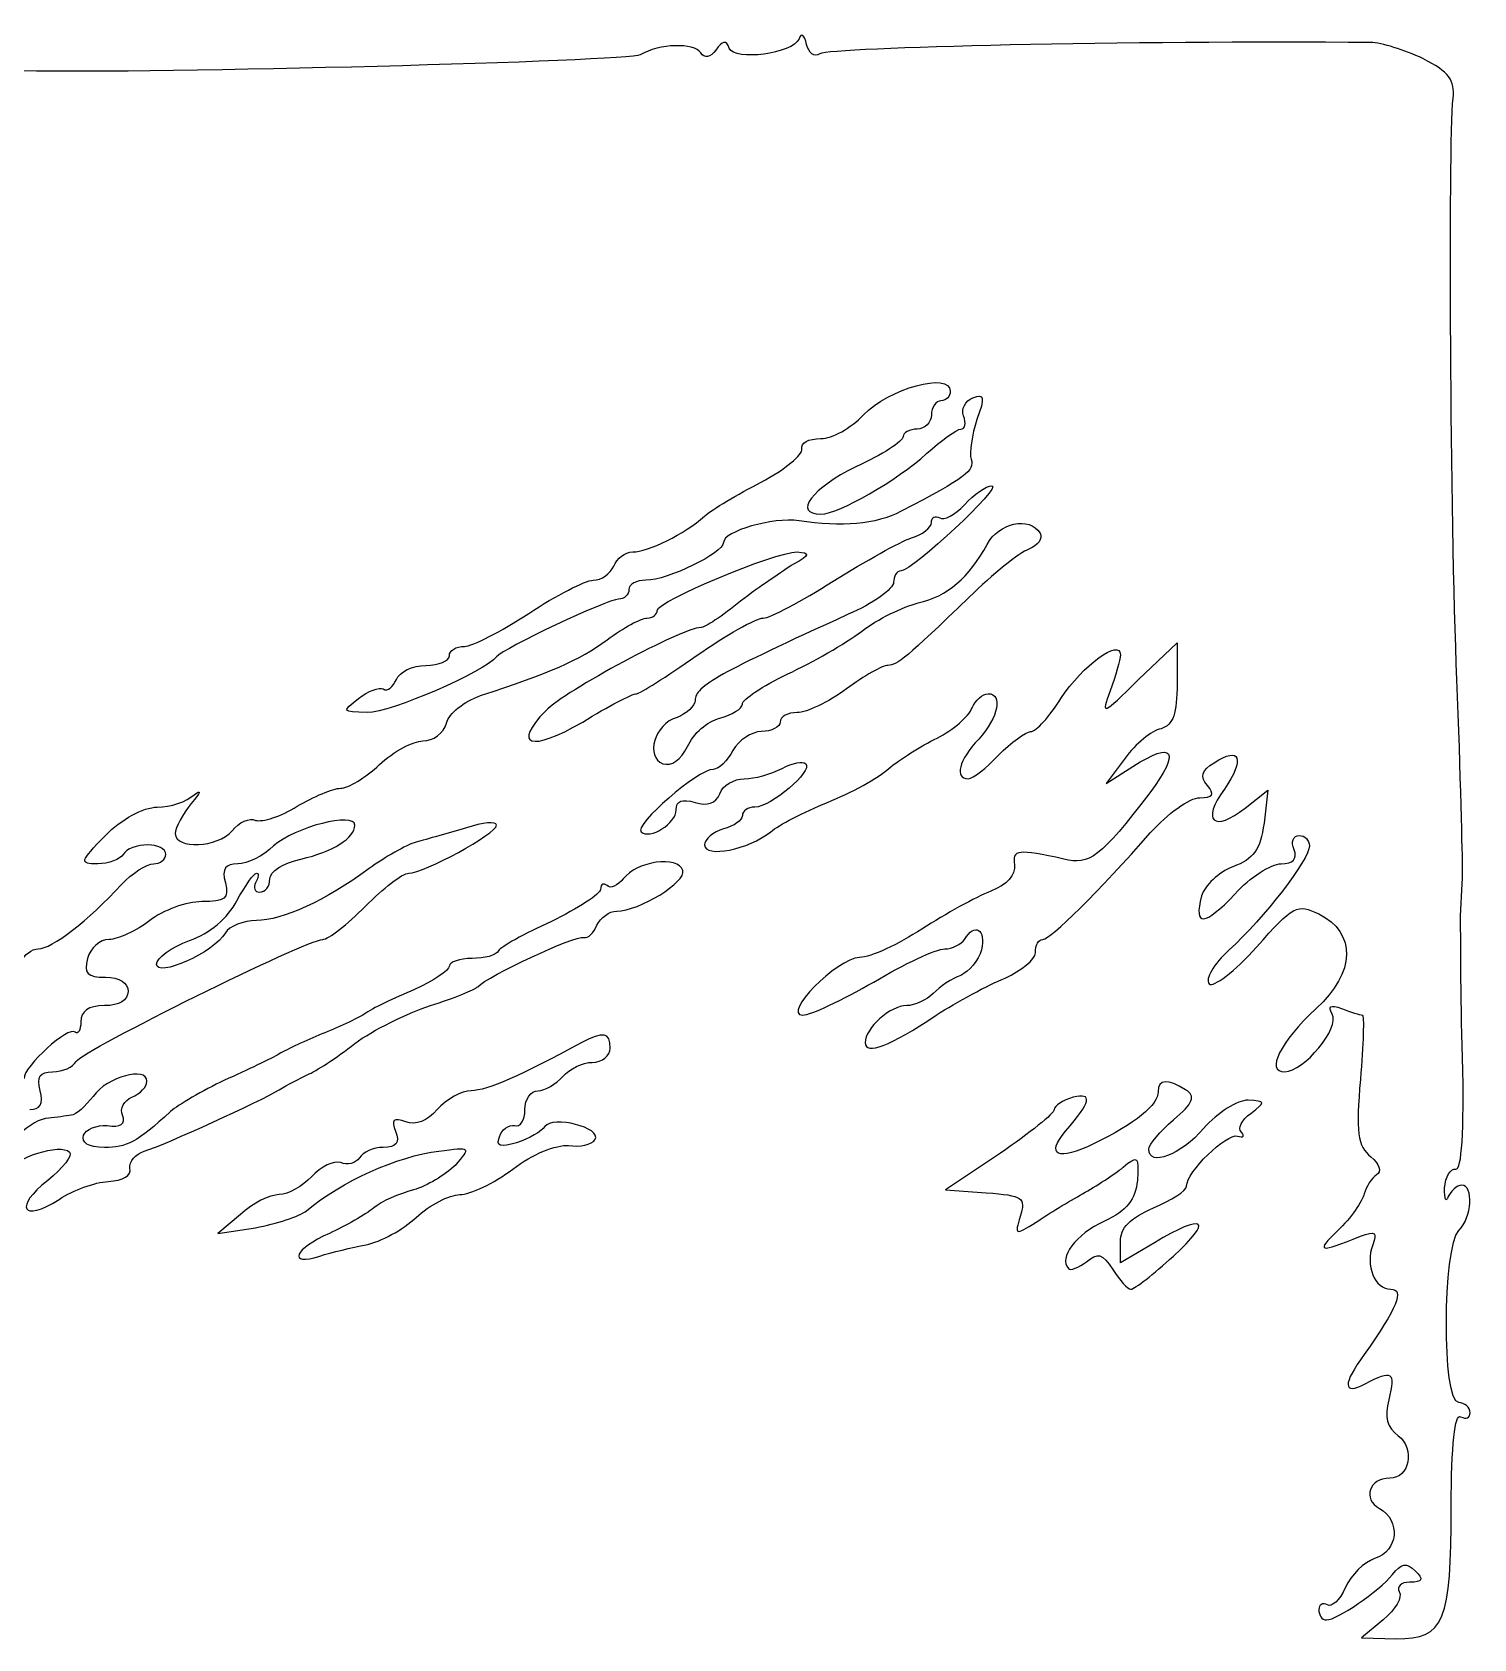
# Model space of a CAD drawing. Extents: x 0 to 69.4, y 0 to 30.3.
# Drawn here: x 55.19 to 57.838, y 3.454 to 6.405 of the extents above; entities that cross this region are included whole.
import ezdxf

# ---------------------------------------------------------------- set-up
doc = ezdxf.new("R2010")
doc.units = 0
doc.header["$MEASUREMENT"] = 0
doc.layers.get('0').update_dxf_attribs({"linetype": 'CONTINUOUS'})

msp = doc.modelspace()

# ---------------------------------------------------------------- linework, layer by layer
at = {"color": 0, "linetype": 'CONTINUOUS'}
for p, q in [((56.5982, 6.39333), (56.5982, 6.39333)), ((56.876, 5.74588), (56.876, 5.74588)), ((57.2214, 5.21642), (57.2925, 5.28413)), ((57.2925, 5.28413), (57.2925, 5.20947)), ((57.1971, 5.07232), (57.1624, 5.02544)), ((57.1624, 5.02544), (57.211, 5.05669)), ((57.4175, 4.98031), (57.4592, 5.01329)), ((57.4592, 5.01329), (57.4522, 4.95258)), ((56.1989, 4.54981), (56.1989, 4.54981)), ((57.2578, 4.45958), (57.2578, 4.45958)), ((56.9679, 4.34674), (56.8672, 4.27903)), ((56.8672, 4.27903), (56.9419, 4.27382)), ((55.5722, 4.23389), (55.5306, 4.19917)), ((55.5306, 4.19917), (55.6, 4.20958)), ((57.1883, 4.14535), (57.1883, 4.18354)), ((57.2508, 4.18181), (57.1883, 4.14535)), ((57.671, 3.48921), (57.6311, 3.45622)), ((57.6311, 3.45622), (57.6953, 3.45449))]:
    msp.add_line(p, q, dxfattribs=at)
for points in [[(56.6121, 6.38297), (56.6086, 6.40028), (56.6017, 6.40549), (56.5982, 6.39333)], [(56.4176, 6.36735), (56.4056, 6.38644), (56.3413, 6.38471), (56.3065, 6.36388)], [(56.4697, 6.37603), (56.4646, 6.3916), (56.4576, 6.38992), (56.4454, 6.37256)], [(56.5982, 6.39333), (56.5861, 6.36561), (56.4801, 6.35172), (56.4697, 6.37603)], [(56.6364, 6.36561), (56.626, 6.35867), (56.6156, 6.36735), (56.6121, 6.38297)], [(57.6483, 6.38644), (57.2092, 6.38992), (56.659, 6.37776), (56.6364, 6.36561)], [(57.7439, 6.35693), (57.7108, 6.37256), (57.6675, 6.38644), (57.6483, 6.38644)], [(56.3065, 6.36388), (56.2875, 6.35172), (55.4143, 6.32915), (55.1731, 6.33436)], [(56.4454, 6.37256), (56.435, 6.35867), (56.4246, 6.35693), (56.4176, 6.36735)], [(57.7994, 6.28401), (57.8029, 6.317), (57.7925, 6.33263), (57.7439, 6.35693)], [(57.8064, 5.21642), (57.7942, 5.51497), (57.7907, 6.19374), (57.7994, 6.28401)], [(56.7163, 5.70247), (56.7631, 5.75108), (56.876, 5.78233), (56.876, 5.74588)], [(56.8586, 5.72851), (56.8499, 5.72851), (56.8413, 5.71636), (56.8413, 5.70247)], [(56.876, 5.74588), (56.876, 5.73719), (56.869, 5.72851), (56.8586, 5.72851)], [(56.9003, 5.70074), (56.895, 5.71289), (56.9037, 5.72851), (56.9176, 5.73372)], [(56.9176, 5.73372), (56.9385, 5.7424), (56.9401, 5.73546), (56.9246, 5.69379)], [(56.6382, 5.65907), (56.659, 5.65907), (56.6936, 5.67817), (56.7163, 5.70247)], [(56.8413, 5.70247), (56.8413, 5.68858), (56.829, 5.67643), (56.8151, 5.67643)], [(56.895, 5.67643), (56.9037, 5.67643), (56.9054, 5.68685), (56.9003, 5.70074)], [(56.8151, 5.67643), (56.8012, 5.67643), (56.7892, 5.66949), (56.7892, 5.66254)], [(56.8325, 5.63129), (56.8586, 5.6556), (56.8881, 5.67643), (56.895, 5.67643)], [(56.9246, 5.69379), (56.9158, 5.66601), (56.9107, 5.63303), (56.9142, 5.62088)], [(56.5288, 5.57921), (56.5722, 5.60178), (56.6051, 5.62956), (56.6035, 5.63997)], [(56.6035, 5.63997), (56.6, 5.65039), (56.6156, 5.65907), (56.6382, 5.65907)], [(56.7892, 5.66254), (56.7892, 5.65386), (56.751, 5.62956), (56.7024, 5.60699)], [(56.7024, 5.60699), (56.6225, 5.56879), (56.5861, 5.52018), (56.6382, 5.52018)], [(56.6382, 5.52018), (56.6711, 5.52018), (56.7788, 5.58268), (56.8325, 5.63129)], [(56.9142, 5.62088), (56.9211, 5.60004), (56.9054, 5.58789), (56.7857, 5.52539)], [(56.4246, 5.51671), (56.4385, 5.52886), (56.4854, 5.55664), (56.5288, 5.57921)], [(56.9524, 5.57226), (56.9732, 5.57226), (56.8065, 5.41607), (56.7857, 5.41607)], [(56.9019, 5.53754), (56.9193, 5.55664), (56.9419, 5.57226), (56.9524, 5.57226)], [(56.7857, 5.52539), (56.7387, 5.50108), (56.6764, 5.49588), (56.5982, 5.50803)], [(56.8413, 5.50456), (56.8413, 5.51497), (56.8482, 5.51844), (56.8568, 5.51324)], [(56.8568, 5.51324), (56.8637, 5.50803), (56.8846, 5.51844), (56.9019, 5.53754)], [(56.2926, 5.45074), (56.3204, 5.45074), (56.3882, 5.48372), (56.4246, 5.51671)], [(56.5982, 5.50803), (56.5496, 5.51497), (56.4593, 5.48893), (56.4593, 5.4681)], [(56.8047, 5.47678), (56.8239, 5.48199), (56.8413, 5.49588), (56.8413, 5.50456)], [(56.9436, 5.46463), (56.9644, 5.50456), (57.0218, 5.51671), (57.0408, 5.48546)], [(56.4593, 5.4681), (56.4593, 5.449), (56.3569, 5.39871), (56.3169, 5.39871)], [(56.6607, 5.39697), (56.7197, 5.43343), (56.7839, 5.46983), (56.8047, 5.47678)], [(56.8169, 5.35704), (56.8707, 5.36919), (56.9107, 5.40392), (56.9436, 5.46463)], [(57.0408, 5.48546), (57.0461, 5.47504), (57.0374, 5.46289), (57.02, 5.45594)], [(56.2579, 5.42475), (56.2632, 5.43864), (56.2788, 5.45074), (56.2926, 5.45074)], [(56.3378, 5.34315), (56.3378, 5.36051), (56.5531, 5.45074), (56.5947, 5.45074)], [(56.5947, 5.45074), (56.619, 5.449), (56.619, 5.44553), (56.5878, 5.42822)], [(57.02, 5.45594), (57.0026, 5.449), (56.954, 5.41086), (56.9107, 5.36746)], [(56.2197, 5.39871), (56.2354, 5.39871), (56.251, 5.41086), (56.2579, 5.42475)], [(56.5878, 5.42822), (56.5687, 5.41607), (56.5253, 5.38656), (56.4906, 5.36051)], [(56.7857, 5.41607), (56.7769, 5.41607), (56.7718, 5.40565), (56.7718, 5.39524)], [(56.1017, 5.33794), (56.1521, 5.37093), (56.2058, 5.39871), (56.2197, 5.39871)], [(56.2857, 5.38135), (56.2857, 5.37267), (56.2771, 5.36399), (56.2667, 5.36399)], [(56.3169, 5.39871), (56.2996, 5.39871), (56.2857, 5.39176), (56.2857, 5.38135)], [(56.5322, 5.32926), (56.5444, 5.32926), (56.6035, 5.36051), (56.6607, 5.39697)], [(56.7718, 5.39524), (56.7718, 5.38308), (56.7336, 5.35531), (56.6885, 5.33621)], [(56.2667, 5.36399), (56.2458, 5.36399), (56.0549, 5.27371), (56.0426, 5.25808)], [(56.3187, 5.32926), (56.3292, 5.32926), (56.3378, 5.33621), (56.3378, 5.34315)], [(56.4906, 5.36051), (56.4576, 5.33274), (56.4246, 5.3119), (56.4176, 5.3119)], [(56.7128, 5.30496), (56.7422, 5.32753), (56.7892, 5.3501), (56.8169, 5.35704)], [(56.9107, 5.36746), (56.7943, 5.25635), (56.7788, 5.24246), (56.7614, 5.24246)], [(55.9836, 5.27718), (55.9975, 5.27718), (56.0514, 5.30496), (56.1017, 5.33794)], [(56.4176, 5.3119), (56.3847, 5.3119), (56.1676, 5.19558), (56.1329, 5.15913)], [(56.2458, 5.28933), (56.2753, 5.3119), (56.3083, 5.32926), (56.3187, 5.32926)], [(56.6885, 5.33621), (56.4524, 5.22857), (56.4072, 5.20426), (56.4072, 5.17822)], [(56.409, 5.25982), (56.4646, 5.29801), (56.5183, 5.32926), (56.5322, 5.32926)], [(56.0132, 5.1869), (56.1399, 5.22857), (56.1937, 5.25114), (56.2458, 5.28933)], [(56.5774, 5.22683), (56.6225, 5.24767), (56.6833, 5.28239), (56.7128, 5.30496)], [(57.079, 5.18169), (57.119, 5.24246), (57.1883, 5.29281), (57.1883, 5.26156)], [(56.0426, 5.25808), (56.0201, 5.23031), (55.8482, 5.15565), (55.8049, 5.15565)], [(55.9125, 5.24246), (55.9368, 5.24246), (55.9558, 5.25114), (55.9558, 5.25982)], [(55.9558, 5.25982), (55.9558, 5.27024), (55.9681, 5.27718), (55.9836, 5.27718)], [(56.2996, 5.19038), (56.3049, 5.19038), (56.3551, 5.22163), (56.409, 5.25982)], [(57.1883, 5.26156), (57.1883, 5.25288), (57.1797, 5.22336), (57.1693, 5.19558)], [(55.8586, 5.21642), (55.8639, 5.23031), (55.8882, 5.24246), (55.9125, 5.24246)], [(56.494, 5.17128), (56.494, 5.17996), (56.5306, 5.20426), (56.5774, 5.22683)], [(56.7614, 5.24246), (56.751, 5.24246), (56.7179, 5.22336), (56.685, 5.19906)], [(55.7892, 5.18169), (55.8065, 5.19558), (55.8274, 5.20253), (55.8343, 5.19906)], [(55.8343, 5.19906), (55.8431, 5.19385), (55.8517, 5.20253), (55.8586, 5.21642)], [(56.685, 5.19906), (56.6521, 5.17475), (56.6121, 5.15565), (56.5947, 5.15565)], [(57.1693, 5.19558), (57.1519, 5.14871), (57.1554, 5.15044), (57.2214, 5.21642)], [(57.2925, 5.20947), (57.2925, 5.15392), (57.2856, 5.13308), (57.2631, 5.12614)], [(57.8168, 4.86925), (57.8168, 4.88835), (57.8133, 5.04454), (57.8064, 5.21642)], [(55.8049, 5.15565), (55.7579, 5.15739), (55.7579, 5.15739), (55.7892, 5.18169)], [(55.9507, 5.13656), (55.9542, 5.15392), (55.9836, 5.17649), (56.0132, 5.1869)], [(56.2007, 5.13829), (56.2475, 5.16781), (56.2926, 5.19038), (56.2996, 5.19038)], [(56.4072, 5.17822), (56.4072, 5.16781), (56.3917, 5.15392), (56.3743, 5.14697)], [(56.4524, 5.14524), (56.475, 5.15218), (56.494, 5.1626), (56.494, 5.17128)], [(56.8517, 5.10878), (56.8811, 5.1244), (56.9107, 5.14871), (56.9158, 5.16433)], [(56.9158, 5.16433), (56.9228, 5.17822), (56.935, 5.19038), (56.9454, 5.19038)], [(56.9454, 5.19038), (56.9732, 5.19038), (56.9644, 5.14697), (56.9281, 5.10704)], [(57.0235, 5.12093), (57.0339, 5.12093), (57.0582, 5.14871), (57.079, 5.18169)], [(55.9072, 5.10357), (55.9264, 5.10357), (55.9454, 5.11746), (55.9507, 5.13656)], [(56.1329, 5.15913), (56.0704, 5.09489), (56.1051, 5.08274), (56.2007, 5.13829)], [(56.3743, 5.14697), (56.3326, 5.13482), (56.3153, 5.07406), (56.3482, 5.0619)], [(56.3933, 5.09315), (56.4038, 5.11746), (56.4299, 5.14003), (56.4524, 5.14524)], [(56.5635, 5.13829), (56.5635, 5.12961), (56.5479, 5.12093), (56.5288, 5.12093)], [(56.5947, 5.15565), (56.5774, 5.15565), (56.5635, 5.14871), (56.5635, 5.13829)], [(56.5288, 5.12093), (56.5114, 5.12093), (56.4871, 5.10531), (56.4767, 5.08621)], [(56.7631, 5.05322), (56.7822, 5.06885), (56.8221, 5.09489), (56.8517, 5.10878)], [(56.9281, 5.10704), (56.8915, 5.06885), (56.8829, 5.03413), (56.9089, 5.03413)], [(56.9644, 5.07753), (56.9871, 5.1001), (57.0149, 5.12093), (57.0235, 5.12093)], [(57.2631, 5.12614), (57.2457, 5.12267), (57.2161, 5.09836), (57.1971, 5.07232)], [(57.211, 5.05669), (57.2874, 5.10531), (57.2994, 5.08447), (57.2422, 5.00808)], [(55.8274, 5.06017), (55.8535, 5.08447), (55.8899, 5.10357), (55.9072, 5.10357)], [(56.3482, 5.0619), (56.3639, 5.05669), (56.3812, 5.06885), (56.3933, 5.09315)], [(56.4767, 5.08621), (56.4663, 5.06711), (56.4507, 5.05149), (56.4403, 5.05149)], [(56.9089, 5.03413), (56.9176, 5.03413), (56.9419, 5.05322), (56.9644, 5.07753)], [(57.3603, 5.06364), (57.4089, 5.09489), (57.4175, 5.07058), (57.3793, 5.01503)], [(55.7562, 5.01676), (55.7701, 5.01676), (55.8014, 5.03586), (55.8274, 5.06017)], [(56.4403, 5.05149), (56.4125, 5.05149), (56.2944, 4.94911), (56.3083, 4.93696)], [(56.4975, 5.03413), (56.5167, 5.03413), (56.5461, 5.04281), (56.5669, 5.05322)], [(56.6104, 5.0619), (56.6243, 5.04801), (56.5461, 4.98204), (56.5167, 4.98204)], [(56.5669, 5.05322), (56.5861, 5.06364), (56.6051, 5.06711), (56.6104, 5.0619)], [(56.6503, 4.99072), (56.6936, 5.00808), (56.744, 5.03586), (56.7631, 5.05322)], [(57.3481, 5.02197), (57.3342, 5.0376), (57.3376, 5.04975), (57.3603, 5.06364)], [(55.6764, 4.98378), (55.706, 5.00114), (55.7424, 5.01676), (55.7562, 5.01676)], [(56.4524, 5.00635), (56.4576, 5.02197), (56.4785, 5.03413), (56.4975, 5.03413)], [(57.3342, 4.9994), (57.3585, 4.9994), (57.3619, 5.00461), (57.3481, 5.02197)], [(55.4194, 4.98204), (55.4437, 4.98204), (55.4733, 4.99246), (55.4872, 5.00461)], [(55.4819, 4.98899), (55.4664, 4.96994), (55.4525, 4.9439), (55.4525, 4.93349)], [(55.4872, 5.00461), (55.5011, 5.01503), (55.4993, 5.00982), (55.4819, 4.98899)], [(56.3725, 4.97683), (56.3725, 4.99419), (56.3829, 4.99767), (56.4072, 4.99072)], [(56.4072, 4.99072), (56.4299, 4.98378), (56.4454, 4.98899), (56.4524, 5.00635)], [(56.5461, 4.93696), (56.56, 4.94911), (56.6069, 4.97336), (56.6503, 4.99072)], [(57.2422, 5.00808), (57.1519, 4.89008), (57.1311, 4.87446), (57.0843, 4.88661)], [(57.2439, 4.93522), (57.2751, 4.96994), (57.3151, 4.9994), (57.3342, 4.9994)], [(57.3793, 5.01503), (57.336, 4.95606), (57.3603, 4.93522), (57.4175, 4.98031)], [(55.324, 4.93001), (55.3535, 4.95953), (55.3935, 4.98204), (55.4194, 4.98204)], [(55.5567, 4.93869), (55.5687, 4.95432), (55.5896, 4.963), (55.6, 4.95779)], [(55.6, 4.95779), (55.6122, 4.95432), (55.6469, 4.96474), (55.6764, 4.98378)], [(55.7822, 4.94911), (55.7822, 4.97336), (55.6713, 4.94564), (55.6331, 4.91092)], [(56.3083, 4.93696), (56.3239, 4.92133), (56.3725, 4.95258), (56.3725, 4.97683)], [(56.494, 4.96647), (56.494, 4.95779), (56.4785, 4.94738), (56.4593, 4.94217)], [(56.5167, 4.98204), (56.5044, 4.98204), (56.494, 4.9751), (56.494, 4.96647)], [(55.3101, 4.87793), (55.2754, 4.87793), (55.2771, 4.8814), (55.324, 4.93001)], [(55.4525, 4.93349), (55.4525, 4.90397), (55.5306, 4.90744), (55.5567, 4.93869)], [(55.6833, 4.88661), (55.7424, 4.9005), (55.7822, 4.92481), (55.7822, 4.94911)], [(55.8812, 4.86057), (55.909, 4.86057), (56.0426, 4.93349), (56.0426, 4.94911)], [(55.9871, 4.9439), (55.9558, 4.93522), (55.9142, 4.92307), (55.8951, 4.91786)], [(56.0426, 4.94911), (56.0426, 4.95606), (56.0167, 4.95432), (55.9871, 4.9439)], [(56.4593, 4.94217), (56.4403, 4.93696), (56.4246, 4.92307), (56.4246, 4.91265)], [(56.4246, 4.91265), (56.4246, 4.88835), (56.5062, 4.90397), (56.5461, 4.93696)], [(57.0461, 4.73904), (57.06, 4.73904), (57.1485, 4.82758), (57.2439, 4.93522)], [(57.4522, 4.95258), (57.4453, 4.90397), (57.4332, 4.88661), (57.395, 4.87272)], [(57.5078, 4.90397), (57.5008, 4.91786), (57.5061, 4.93001), (57.5165, 4.93001)], [(57.5165, 4.93001), (57.5269, 4.93001), (57.5356, 4.92133), (57.5356, 4.91092)], [(55.4021, 4.91265), (55.3831, 4.91265), (55.3622, 4.90571), (55.3569, 4.89529)], [(55.4351, 4.89529), (55.4351, 4.90571), (55.4194, 4.91265), (55.4021, 4.91265)], [(55.6331, 4.91092), (55.6139, 4.89182), (55.5844, 4.87793), (55.5671, 4.87793)], [(55.8951, 4.91786), (55.876, 4.91265), (55.8378, 4.89008), (55.8083, 4.86925)], [(57.0843, 4.88661), (57.001, 4.90571), (56.9887, 4.90397), (56.994, 4.87619)], [(57.5356, 4.91092), (57.5356, 4.88661), (57.4522, 4.77724), (57.3881, 4.71994)], [(57.4835, 4.87793), (57.5061, 4.87793), (57.5131, 4.88661), (57.5078, 4.90397)], [(55.3569, 4.89529), (55.3518, 4.88661), (55.3292, 4.87793), (55.3101, 4.87793)], [(55.3535, 4.83974), (55.3726, 4.86057), (55.4004, 4.87793), (55.4125, 4.87793)], [(55.4125, 4.87793), (55.4247, 4.87793), (55.4351, 4.88661), (55.4351, 4.89529)], [(55.5671, 4.87793), (55.5444, 4.87793), (55.5375, 4.86925), (55.5444, 4.84321)], [(55.8083, 4.86925), (55.7285, 4.81022), (55.6486, 4.77376), (55.6018, 4.77376)], [(55.6261, 4.85015), (55.6261, 4.86404), (55.6504, 4.87967), (55.6833, 4.88661)], [(56.3847, 4.86578), (56.376, 4.89356), (56.2996, 4.88314), (56.2753, 4.85015)], [(56.994, 4.87619), (56.9957, 4.8571), (56.9801, 4.83974), (56.9506, 4.82758)], [(57.395, 4.87272), (57.3689, 4.86231), (57.3429, 4.838), (57.3376, 4.8189)], [(57.3985, 4.82238), (57.4262, 4.85363), (57.4661, 4.87793), (57.4835, 4.87793)], [(57.8133, 4.78244), (57.815, 4.81196), (57.8168, 4.85015), (57.8168, 4.86925)], [(55.2008, 4.72168), (55.2251, 4.72168), (55.2928, 4.77376), (55.3535, 4.83974)], [(55.5444, 4.84321), (55.5514, 4.81369), (55.5444, 4.80849), (55.5011, 4.80849)], [(55.5653, 4.81022), (55.581, 4.838), (55.5965, 4.86057), (55.6018, 4.86057)], [(55.6, 4.84321), (55.5949, 4.83453), (55.5983, 4.82585), (55.6069, 4.82585)], [(55.6018, 4.86057), (55.6069, 4.86057), (55.6053, 4.85363), (55.6, 4.84321)], [(55.6069, 4.82585), (55.6174, 4.82585), (55.6261, 4.83626), (55.6261, 4.85015)], [(55.8014, 4.79981), (55.8343, 4.83279), (55.869, 4.86057), (55.8812, 4.86057)], [(56.2458, 4.838), (56.2389, 4.84321), (56.2336, 4.84147), (56.2336, 4.83106)], [(56.2753, 4.85015), (56.2649, 4.838), (56.251, 4.83106), (56.2458, 4.838)], [(56.2632, 4.79113), (56.3049, 4.79113), (56.3917, 4.84494), (56.3847, 4.86578)], [(55.4785, 4.73731), (55.515, 4.74946), (55.5497, 4.77897), (55.5653, 4.81022)], [(56.2336, 4.83106), (56.2336, 4.82238), (56.1919, 4.79633), (56.1433, 4.77203)], [(56.9506, 4.82758), (56.9228, 4.81717), (56.8672, 4.78592), (56.8239, 4.75814)], [(57.3376, 4.8189), (57.3221, 4.76161), (57.3429, 4.76335), (57.3985, 4.82238)], [(55.5011, 4.80849), (55.4733, 4.80849), (55.4299, 4.79286), (55.4056, 4.77376)], [(55.7233, 4.73904), (55.7338, 4.73904), (55.7683, 4.76682), (55.8014, 4.79981)], [(56.2267, 4.76508), (56.2336, 4.77897), (56.2493, 4.79113), (56.2632, 4.79113)], [(57.4383, 4.72515), (57.5061, 4.80154), (57.5131, 4.80501), (57.5529, 4.78592)], [(57.5529, 4.78592), (57.6224, 4.75119), (57.6207, 4.67828), (57.5478, 4.61231)], [(57.8168, 4.52203), (57.8133, 4.63661), (57.8133, 4.75467), (57.8133, 4.78244)], [(55.4056, 4.77376), (55.3812, 4.75467), (55.3465, 4.73904), (55.331, 4.73904)], [(55.5444, 4.75119), (55.5236, 4.71474), (55.4178, 4.66786), (55.4178, 4.6939)], [(55.6018, 4.77376), (55.5775, 4.77376), (55.5514, 4.76335), (55.5444, 4.75119)], [(56.1433, 4.77203), (56.0931, 4.74946), (56.0496, 4.72515), (56.0461, 4.71821)], [(56.2024, 4.74251), (56.2111, 4.74078), (56.2215, 4.75119), (56.2267, 4.76508)], [(56.8239, 4.75814), (56.7804, 4.73036), (56.7301, 4.70606), (56.7093, 4.70606)], [(56.9019, 4.73904), (56.9211, 4.77029), (56.9419, 4.75814), (56.9332, 4.71994)], [(55.1696, 4.69738), (55.1747, 4.71126), (55.1886, 4.72168), (55.2008, 4.72168)], [(55.2701, 4.51508), (55.284, 4.53592), (55.6937, 4.73904), (55.7233, 4.73904)], [(55.331, 4.73904), (55.3136, 4.73904), (55.2963, 4.72342), (55.291, 4.70432)], [(55.4178, 4.6939), (55.4178, 4.70432), (55.4456, 4.72515), (55.4785, 4.73731)], [(56.0079, 4.65224), (56.0253, 4.67133), (56.1885, 4.74772), (56.2024, 4.74251)], [(56.7353, 4.66092), (56.7908, 4.6939), (56.8499, 4.72168), (56.8656, 4.72168)], [(56.8656, 4.72168), (56.8794, 4.72168), (56.8968, 4.73036), (56.9019, 4.73904)], [(57.0322, 4.71474), (57.0322, 4.72863), (57.0374, 4.73904), (57.0461, 4.73904)], [(57.3515, 4.65744), (57.3585, 4.6505), (57.3985, 4.68001), (57.4383, 4.72515)], [(55.291, 4.70432), (55.284, 4.67654), (55.291, 4.6696), (55.324, 4.6696)], [(55.9975, 4.70432), (55.975, 4.70432), (55.9558, 4.69738), (55.9558, 4.69043)], [(56.0461, 4.71821), (56.0426, 4.70953), (56.0201, 4.70432), (55.9975, 4.70432)], [(56.7093, 4.70606), (56.6676, 4.70432), (56.5653, 4.60015), (56.6051, 4.60015)], [(56.9332, 4.71994), (56.9281, 4.70085), (56.9107, 4.68001), (56.895, 4.67307)], [(56.9767, 4.66786), (57.0061, 4.68175), (57.0322, 4.70258), (57.0322, 4.71474)], [(57.3881, 4.71994), (57.3603, 4.6939), (57.3429, 4.66613), (57.3515, 4.65744)], [(55.324, 4.6696), (55.35, 4.6696), (55.3657, 4.65918), (55.3657, 4.64356)], [(55.9558, 4.69043), (55.9558, 4.68175), (55.9264, 4.66265), (55.8917, 4.64703)], [(56.895, 4.67307), (56.8794, 4.66786), (56.8568, 4.65224), (56.8447, 4.64008)], [(56.8499, 4.60015), (56.8881, 4.62446), (56.9454, 4.65571), (56.9767, 4.66786)], [(55.3657, 4.64356), (55.3657, 4.62793), (55.35, 4.61751), (55.3222, 4.61751)], [(55.8917, 4.64703), (55.8551, 4.6314), (55.8135, 4.61231), (55.7996, 4.60189)], [(55.9211, 4.61751), (55.9646, 4.6314), (56.0028, 4.64703), (56.0079, 4.65224)], [(56.6051, 4.60015), (56.619, 4.60015), (56.6781, 4.62793), (56.7353, 4.66092)], [(56.8447, 4.64008), (56.8325, 4.62793), (56.81, 4.61751), (56.7961, 4.61751)], [(55.3222, 4.61751), (55.2928, 4.61751), (55.2789, 4.6071), (55.2789, 4.588)], [(55.7822, 4.54807), (55.8153, 4.57238), (55.8778, 4.60363), (55.9211, 4.61751)], [(56.7961, 4.61751), (56.7649, 4.61751), (56.7197, 4.57585), (56.7197, 4.54981)], [(57.5478, 4.61231), (57.4818, 4.54981), (57.454, 4.49604), (57.4904, 4.49604)], [(57.5772, 4.60189), (57.5686, 4.61751), (57.5738, 4.61925), (57.5946, 4.61231)], [(57.5946, 4.61231), (57.6119, 4.60536), (57.6276, 4.60015), (57.6328, 4.60015)], [(55.2685, 4.5689), (55.2564, 4.58106), (55.1747, 4.5064), (55.1747, 4.48389)], [(55.2789, 4.588), (55.2789, 4.57238), (55.2736, 4.56369), (55.2685, 4.5689)], [(55.7996, 4.60189), (55.7857, 4.59321), (55.751, 4.57758), (55.7215, 4.56543)], [(56.7197, 4.54981), (56.7197, 4.5255), (56.7649, 4.54286), (56.8499, 4.60015)], [(57.4904, 4.49604), (57.5251, 4.49604), (57.5929, 4.57758), (57.5772, 4.60189)], [(57.6328, 4.60015), (57.6363, 4.60015), (57.6346, 4.54633), (57.6293, 4.48215)], [(55.7215, 4.56543), (55.6937, 4.55328), (55.6574, 4.53765), (55.6435, 4.52897)], [(55.6956, 4.49083), (55.7094, 4.49604), (55.7493, 4.52203), (55.7822, 4.54807)], [(56.1989, 4.54981), (56.0878, 4.4891), (56.0253, 4.46132), (55.9958, 4.46132)], [(56.251, 4.53939), (56.251, 4.5689), (56.2389, 4.57064), (56.1989, 4.54981)], [(55.2268, 4.49604), (55.246, 4.49604), (55.265, 4.50467), (55.2701, 4.51508)], [(55.6435, 4.52897), (55.6296, 4.52029), (55.5844, 4.49946), (55.5428, 4.48042)], [(56.2181, 4.51335), (56.2371, 4.51335), (56.251, 4.5255), (56.251, 4.53939)], [(57.8046, 4.31722), (57.815, 4.31549), (57.8203, 4.38493), (57.8168, 4.52203)], [(55.2043, 4.46132), (55.1974, 4.48736), (55.2043, 4.49604), (55.2268, 4.49604)], [(55.4004, 4.47868), (55.4004, 4.5064), (55.3275, 4.48736), (55.3014, 4.4509)], [(55.6435, 4.46306), (55.6574, 4.47174), (55.6817, 4.48389), (55.6956, 4.49083)], [(56.119, 4.46132), (56.1312, 4.46132), (56.1521, 4.47347), (56.1642, 4.48736)], [(56.1642, 4.48736), (56.1764, 4.50119), (56.2007, 4.51335), (56.2181, 4.51335)], [(55.1851, 4.4266), (55.2043, 4.4266), (55.2112, 4.43701), (55.2043, 4.46132)], [(55.3726, 4.44917), (55.3882, 4.45611), (55.4004, 4.46826), (55.4004, 4.47868)], [(55.3951, 4.35021), (55.4351, 4.36236), (55.6088, 4.44222), (55.6435, 4.46306)], [(55.5428, 4.48042), (55.5028, 4.46132), (55.4576, 4.43528), (55.4437, 4.42312)], [(55.9958, 4.46132), (55.9785, 4.46132), (55.9507, 4.44569), (55.9333, 4.4266)], [(56.0947, 4.4266), (56.0947, 4.44569), (56.1051, 4.46132), (56.119, 4.46132)], [(57.0878, 4.38667), (57.1346, 4.44222), (57.1381, 4.45785), (57.1017, 4.44917)], [(57.2578, 4.45958), (57.2578, 4.43528), (57.2161, 4.40056), (57.1399, 4.3641)], [(57.3082, 4.46306), (57.2751, 4.48389), (57.2578, 4.48215), (57.2578, 4.45958)], [(57.2856, 4.4075), (57.3221, 4.43875), (57.3272, 4.4509), (57.3082, 4.46306)], [(57.6293, 4.48215), (57.6207, 4.38667), (57.6242, 4.35889), (57.6483, 4.33979)], [(55.3014, 4.4509), (55.2875, 4.43354), (55.2701, 4.41618), (55.2615, 4.41618)], [(55.3553, 4.41618), (55.35, 4.42833), (55.3588, 4.44396), (55.3726, 4.44917)], [(55.9333, 4.4266), (55.916, 4.40576), (55.8933, 4.39708), (55.876, 4.40403)], [(56.0757, 4.39708), (56.0861, 4.39361), (56.0947, 4.4075), (56.0947, 4.4266)], [(57.0669, 4.4266), (57.0669, 4.41965), (57.0218, 4.38319), (56.9679, 4.34674)], [(57.1017, 4.44917), (57.0825, 4.44396), (57.0669, 4.43354), (57.0669, 4.4266)], [(57.4228, 4.44396), (57.4036, 4.44396), (57.3672, 4.42139), (57.3411, 4.39187)], [(57.4279, 4.41965), (57.4557, 4.44049), (57.4557, 4.44222), (57.4228, 4.44396)], [(55.2199, 4.41097), (55.206, 4.41097), (55.1817, 4.39708), (55.1661, 4.38146)], [(55.2615, 4.41618), (55.2511, 4.41444), (55.2338, 4.41271), (55.2199, 4.41097)], [(55.284, 4.37972), (55.2875, 4.39014), (55.3083, 4.39882), (55.3275, 4.39708)], [(55.4437, 4.42312), (55.3812, 4.36583), (55.3639, 4.35715), (55.3222, 4.35715)], [(55.3275, 4.39708), (55.3518, 4.39361), (55.3622, 4.40056), (55.3553, 4.41618)], [(55.876, 4.40403), (55.8535, 4.41271), (55.8482, 4.4075), (55.8569, 4.38667)], [(56.0479, 4.37625), (56.0514, 4.39014), (56.0653, 4.39882), (56.0757, 4.39708)], [(56.2232, 4.37104), (56.2371, 4.39361), (56.1451, 4.41618), (56.1312, 4.39535)], [(57.2404, 4.35368), (57.2404, 4.36236), (57.2613, 4.38667), (57.2856, 4.4075)], [(57.4106, 4.38493), (57.4036, 4.39187), (57.4106, 4.4075), (57.4279, 4.41965)], [(55.3222, 4.35715), (55.2928, 4.35715), (55.2789, 4.36583), (55.284, 4.37972)], [(55.8569, 4.38667), (55.8656, 4.36583), (55.8586, 4.35715), (55.8343, 4.35715)], [(56.0792, 4.36583), (56.0496, 4.35715), (56.041, 4.35889), (56.0479, 4.37625)], [(56.1312, 4.39535), (56.126, 4.38667), (56.1017, 4.37278), (56.0792, 4.36583)], [(56.1746, 4.36062), (56.1954, 4.35715), (56.2181, 4.36236), (56.2232, 4.37104)], [(57.1399, 4.3641), (57.0739, 4.33111), (57.0496, 4.34326), (57.0878, 4.38667)], [(57.3411, 4.39187), (57.2994, 4.34326), (57.2404, 4.32069), (57.2404, 4.35368)], [(57.3099, 4.28597), (57.3099, 4.31201), (57.3828, 4.38319), (57.4036, 4.37799)], [(57.4036, 4.37799), (57.414, 4.37451), (57.4175, 4.37799), (57.4106, 4.38493)], [(55.1453, 4.31201), (55.1557, 4.33806), (55.2425, 4.36583), (55.2581, 4.34847)], [(55.2581, 4.34847), (55.265, 4.34326), (55.246, 4.31896), (55.2182, 4.29639)], [(55.3692, 4.31896), (55.3674, 4.33111), (55.3796, 4.345), (55.3951, 4.35021)], [(55.6937, 4.24083), (55.7579, 4.29465), (55.8604, 4.34153), (55.9368, 4.35021)], [(55.791, 4.33806), (55.784, 4.32764), (55.7683, 4.32417), (55.7562, 4.32937)], [(55.8343, 4.35715), (55.8169, 4.35715), (55.7961, 4.34847), (55.791, 4.33806)], [(55.9368, 4.35021), (55.9958, 4.35889), (55.9958, 4.35715), (55.9663, 4.32417)], [(56.0722, 4.31722), (56.1086, 4.345), (56.1521, 4.36236), (56.1746, 4.36062)], [(57.1936, 4.32069), (57.2196, 4.34326), (57.2231, 4.34153), (57.2196, 4.29639)], [(57.6483, 4.33979), (57.664, 4.32764), (57.6692, 4.31201), (57.6588, 4.30681)], [(55.3292, 4.29465), (55.3569, 4.29639), (55.3726, 4.30507), (55.3692, 4.31896)], [(55.7562, 4.32937), (55.744, 4.33285), (55.7199, 4.32243), (55.7025, 4.30333)], [(55.9663, 4.32417), (55.9489, 4.30681), (55.9142, 4.28597), (55.8899, 4.27903)], [(55.975, 4.27035), (55.994, 4.27035), (56.0375, 4.29118), (56.0722, 4.31722)], [(57.119, 4.27208), (57.1433, 4.28597), (57.1762, 4.30681), (57.1936, 4.32069)], [(57.7838, 4.2825), (57.7856, 4.30333), (57.7942, 4.31896), (57.8046, 4.31722)], [(55.2182, 4.29639), (55.1557, 4.24778), (55.1713, 4.21826), (55.239, 4.26167)], [(55.239, 4.26167), (55.265, 4.27903), (55.3049, 4.29292), (55.3292, 4.29465)], [(55.7025, 4.30333), (55.6868, 4.28597), (55.659, 4.27035), (55.6435, 4.27035)], [(55.8899, 4.27903), (55.8639, 4.27208), (55.8308, 4.25819), (55.8169, 4.24604)], [(57.2196, 4.29639), (57.2161, 4.26167), (57.2006, 4.24083), (57.1589, 4.22174)], [(57.2492, 4.24604), (57.2821, 4.25993), (57.3099, 4.27729), (57.3099, 4.28597)], [(57.6588, 4.30681), (57.6501, 4.3016), (57.6397, 4.28424), (57.6363, 4.27208)], [(57.7907, 4.26687), (57.7856, 4.25472), (57.7838, 4.26167), (57.7838, 4.2825)], [(57.815, 4.28771), (57.8064, 4.28771), (57.796, 4.27729), (57.7907, 4.26687)], [(57.8099, 4.20437), (57.8342, 4.22868), (57.8376, 4.28771), (57.815, 4.28771)], [(55.6435, 4.27035), (55.6261, 4.27035), (55.5949, 4.25472), (55.5722, 4.23389)], [(55.8951, 4.22868), (55.9194, 4.25125), (55.9558, 4.27035), (55.975, 4.27035)], [(56.9419, 4.27382), (57.0096, 4.26861), (57.0149, 4.26514), (57.0044, 4.23042)], [(57.0339, 4.22), (57.0565, 4.23562), (57.0947, 4.25819), (57.119, 4.27208)], [(57.6363, 4.27208), (57.6328, 4.25819), (57.6119, 4.22694), (57.5876, 4.20437)], [(55.6, 4.20958), (55.6382, 4.21653), (55.6799, 4.23042), (55.6937, 4.24083)], [(55.8169, 4.24604), (55.8031, 4.23389), (55.7649, 4.21306), (55.7354, 4.19917)], [(55.8031, 4.17833), (55.8292, 4.18354), (55.8708, 4.20611), (55.8951, 4.22868)], [(57.0044, 4.23042), (56.994, 4.19569), (56.994, 4.19569), (57.0339, 4.22)], [(57.1589, 4.22174), (57.1068, 4.19743), (57.0739, 4.15403), (57.0929, 4.13493)], [(57.1883, 4.18354), (57.1883, 4.20958), (57.2057, 4.22694), (57.2492, 4.24604)], [(57.2856, 4.1575), (57.3603, 4.22521), (57.3429, 4.23736), (57.2508, 4.18181)], [(55.7354, 4.19917), (55.6713, 4.17139), (55.6574, 4.1384), (55.7181, 4.1575)], [(57.5876, 4.20437), (57.546, 4.16444), (57.5529, 4.16271), (57.6293, 4.19396)], [(57.6293, 4.19396), (57.6571, 4.20437), (57.6606, 4.2009), (57.6518, 4.17833)], [(57.8099, 3.88846), (57.7786, 3.88846), (57.7803, 4.17486), (57.8099, 4.20437)], [(55.7181, 4.1575), (55.7389, 4.16444), (55.7771, 4.17312), (55.8031, 4.17833)], [(57.126, 4.14708), (57.1468, 4.16444), (57.1554, 4.16271), (57.1744, 4.13319)], [(57.6518, 4.17833), (57.6379, 4.14014), (57.6553, 4.09674), (57.6849, 4.09674)], [(57.0929, 4.13493), (57.0964, 4.12972), (57.1121, 4.13667), (57.126, 4.14708)], [(57.1744, 4.13319), (57.1867, 4.11236), (57.2022, 4.09674), (57.2075, 4.09674)], [(57.2075, 4.09674), (57.2144, 4.09674), (57.2492, 4.12451), (57.2856, 4.1575)], [(57.6849, 4.09674), (57.7108, 4.09674), (57.6969, 4.06201), (57.6363, 3.977)], [(57.6363, 3.977), (57.5964, 3.92318), (57.5964, 3.90061), (57.6379, 3.92318)], [(57.6379, 3.92318), (57.6883, 3.94922), (57.6935, 3.94575), (57.6814, 3.89367)], [(57.6814, 3.89367), (57.6726, 3.86242), (57.6779, 3.84158), (57.6988, 3.82769)], [(57.796, 3.69749), (57.796, 3.81033), (57.8029, 3.86936), (57.8133, 3.86242)], [(57.8307, 3.86936), (57.8307, 3.87978), (57.8203, 3.88846), (57.8099, 3.88846)], [(57.8133, 3.86242), (57.8238, 3.85721), (57.8307, 3.86068), (57.8307, 3.86936)], [(57.6988, 3.82769), (57.73, 3.80339), (57.7196, 3.74957), (57.6831, 3.74957)], [(57.6831, 3.74957), (57.6449, 3.74957), (57.6328, 3.71137), (57.664, 3.69401)], [(57.664, 3.69401), (57.7039, 3.67144), (57.6988, 3.61589), (57.6553, 3.602)], [(57.6953, 3.45449), (57.7838, 3.45449), (57.796, 3.48574), (57.796, 3.69749)], [(57.6553, 3.602), (57.6363, 3.59506), (57.6119, 3.57249), (57.6015, 3.54824)], [(57.5668, 3.48921), (57.586, 3.48921), (57.6622, 3.54129), (57.6883, 3.57249)], [(57.6883, 3.57249), (57.7039, 3.59332), (57.7143, 3.59506), (57.73, 3.57943)], [(57.73, 3.57943), (57.7456, 3.56381), (57.7439, 3.5586), (57.7196, 3.5586)], [(57.6015, 3.54824), (57.5911, 3.52567), (57.5756, 3.51178), (57.5686, 3.51699)], [(57.7004, 3.54129), (57.7074, 3.53088), (57.6935, 3.50831), (57.671, 3.48921)], [(57.7196, 3.5586), (57.7039, 3.5586), (57.6953, 3.54997), (57.7004, 3.54129)], [(57.5686, 3.51699), (57.5599, 3.52219), (57.5529, 3.51699), (57.5529, 3.50831)], [(57.5529, 3.50831), (57.5529, 3.49789), (57.5582, 3.48921), (57.5668, 3.48921)]]:
    msp.add_open_spline(points, degree=3, dxfattribs=at)

doc.saveas('drawing.dxf')
